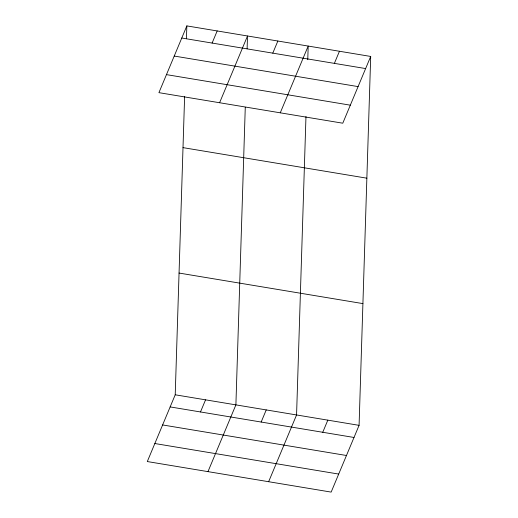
<?xml version="1.0" encoding="UTF-8"?>
<svg xmlns="http://www.w3.org/2000/svg" width="518" height="518" viewBox="0 0 518 518"><rect width="100%" height="100%" fill="white"/><g stroke="black" fill="none" stroke-linecap="round" stroke-linejoin="round"><path stroke-width="0.78" d="M370.7 56.449L342.78 123.206L158.922 92.657L186.843 25.9L370.7 56.449L359.078 425.343L331.157 492.1L147.3 461.551L175.22 394.794L184.622 96.38M186.441 38.714L186.843 25.9M245.273 107.258L235.897 404.875L207.971 471.633M247.112 48.796L247.52 35.982L219.593 102.739M305.97 116.544L296.568 414.957L268.641 481.714M307.763 59.68L308.191 46.063L280.264 112.82M212.108 43.065L217.184 30.938M272.785 53.147L277.855 41.019M334.375 63.377L339.445 51.256M200.485 411.959L205.555 399.838M261.163 422.04L266.233 409.919M322.753 432.271L327.823 420.15M181.773 38.021L365.63 68.57M174.236 56.054L358.087 86.603M166.466 74.624L350.317 105.173M183.009 147.636L366.867 178.186M179.06 273.057L362.917 303.606M175.22 394.794L359.078 425.343M170.15 406.921L354.008 437.47M162.607 424.948L346.464 455.497M154.837 443.525L338.694 474.074"/></g></svg>
